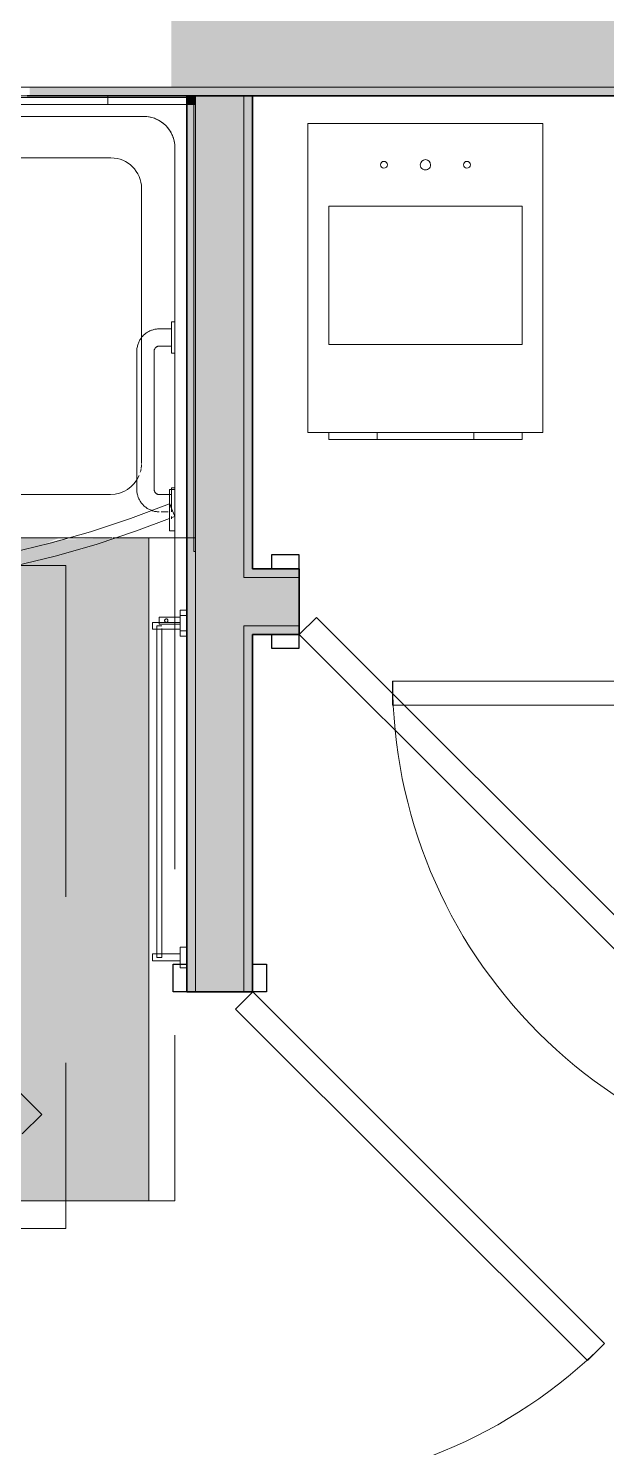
# Model space of a CAD drawing. Header units: inches. Extents: x 6 to 8416, y -388 to 6104.
# Drawn here: x 4127.4 to 4169.3, y 163.6 to 266.3 of the extents above; entities that cross this region are included whole.
import ezdxf

# ---------------------------------------------------------------- set-up
doc = ezdxf.new("R2010")
doc.units = ezdxf.units.IN
doc.header["$MEASUREMENT"] = 0
doc.linetypes.add('Dash 1_16_', pattern=[48, 24, -24])
doc.linetypes.add('Hidden 1_16_', pattern=[36, 24, -12])
for name, color, linetype, lineweight in [('A-DOOR', 31, 'Continuous', 18), ('A-DOOR-FRAM', 31, 'Continuous', 25), ('A-GENM', 13, 'Continuous', 18), ('A-ROOM', 32, 'Continuous', 13), ('A-WALL', 113, 'Continuous', 25), ('A-WALL-PATT', 111, 'Continuous', 35), ('I-WALL', 2, 'Continuous', 25), ('M-EQPM', 50, 'Continuous', 18), ('P-SANR-FIXT', 6, 'Continuous', 18), ('Q-SPCQ', 91, 'Continuous', 18)]:
    doc.layers.add(name, color=color, linetype=linetype, lineweight=lineweight)

# ---------------------------------------------------------------- blocks, each defined once
blk = doc.blocks.new('Unit-Single-Flush-ICC ADA-AM - 36_ x 84_-NR _U-BA _ BATH_-V125-LEVEL 3 - PLAN Copy 1 Copy 1')
at = {"layer": 'A-DOOR'}
for p, q in [((16.76, -1.14), (-8.69, -26.59)), ((16.76, -1.14), (18, -2.38)), ((18, -2.38), (-7.46, -27.83)), ((-8.69, -26.59), (-7.46, -27.83))]:
    blk.add_line(p, q, dxfattribs=at)
at = {"layer": 'A-DOOR', "lineweight": 9}
blk.add_arc((18, -2.38), 36, 180, 225, dxfattribs=at)
at = {"layer": 'A-DOOR-FRAM'}
for p, q in [((-20, 2.38), (-20, 3.38)), ((-20, 3.38), (-18, 3.38)), ((-18, 3.38), (-18, 2.38)), ((18, 2.38), (18, 3.38)), ((18, 3.38), (20, 3.38)), ((20, 3.38), (20, 2.38)), ((-18, 2.38), (-20, 2.38)), ((20, 2.38), (18, 2.38)), ((-20, -2.38), (-18, -2.38)), ((-20, -3.37), (-20, -2.38)), ((-18, -2.38), (-18, -3.37)), ((18, -2.38), (20, -2.38)), ((18, -3.37), (18, -2.38)), ((20, -2.38), (20, -3.37)), ((-18, -3.37), (-20, -3.37)), ((20, -3.37), (18, -3.37))]:
    blk.add_line(p, q, dxfattribs=at)
at = {"layer": 'A-DOOR-FRAM', "lineweight": 18}
for p, q in [((-20, 3.38), (-18, 3.38)), ((-20, 3.38), (-20, 2.38)), ((-18, 3.38), (-18, 2.38)), ((18, 3.38), (20, 3.38)), ((18, 3.38), (18, 2.38)), ((20, 3.38), (20, 2.38)), ((-18, 2.38), (-20, 2.38)), ((20, 2.38), (18, 2.38)), ((-20, -3.37), (-20, -2.38)), ((-20, -2.38), (-18, -2.38)), ((-18, -3.37), (-18, -2.38)), ((18, -3.37), (18, -2.38)), ((18, -2.38), (20, -2.38)), ((20, -3.37), (20, -2.38)), ((-18, -3.37), (-20, -3.37)), ((20, -3.37), (18, -3.37))]:
    blk.add_line(p, q, dxfattribs=at)
blk = doc.blocks.new('GM BA Shower-Unit-Tub-Prefab-ICC ADA-AM - ICC Type B_ Option A Forward_ 60_W x 32_D-2223642-LEVEL 3 - PLAN Copy 1 Copy 1')
at = {"layer": 'A-GENM'}
blk.add_line((59.375, -32), (60, -32), dxfattribs=at)
blk = doc.blocks.new('PL BA Toilet-Unit-Two Piece-ICC ADA-AM - ICC Type B_ Side Approach_ Swing Up Bar-V1067-LEVEL 3 - PLAN Copy 1 Copy 1')
at = {"layer": 'A-GENM', "linetype": 'Hidden 1_16_', "lineweight": 9}
for p, q in [((0, 56), (48, 56)), ((0, 56), (0, 52.47)), ((48, 56), (48, 24)), ((39.75, 54.25), (36, 50.5)), ((36, 50.5), (39.75, 54.25)), ((41.16, 52.84), (39.75, 54.25)), ((39.75, 54.25), (41.16, 52.84))]:
    blk.add_line(p, q, dxfattribs=at)
blk = doc.blocks.new('GM Clearance-Rect-AM - 30_ x 48_  - A117 2017 Existing _ Type B _ A117 2009 _ CBC-V1059-LEVEL 3 - PLAN Copy 1 Copy 1')
at = {"layer": 'A-GENM', "linetype": 'Hidden 1_16_', "lineweight": 9, "transparency": 33554560}
h = blk.add_hatch(color=256, dxfattribs=at)
h.paths.add_polyline_path([(-5.71, -48), (15, -48), (15, 0), (12.28, -0.05), (10.17, -0.74), (3.97, -2.29), (-1.67, -3.24), (-7.24, -3.77), (-13.13, -3.88), (-15, -3.82), (-15, -48)])
h.paths.add_polyline_path([(-11.62, -2.93), (-4.13, -2.52), (2.09, -1.63), (7.28, -0.5), (8.56, 0), (-15, 0), (-15, -2.8), (-12.49, -2.9)])
blk.add_hatch(color=256, dxfattribs=at).paths.add_polyline_path([(-11.62, -3.93), (-3.81, -3.49), (2.11, -2.65), (7.28, -1.49), (11.37, -0.42), (12.28, 0), (8.56, -0.15), (3.97, -1.27), (-1.67, -2.24), (-7.31, -2.77), (-12.49, -2.9), (-15, -2.96), (-15, -3.8), (-12.49, -3.9)])
at = {"layer": 'A-GENM', "linetype": 'Hidden 1_16_', "lineweight": 9}
for p, q in [((-15, -2.8), (-15, 0)), ((-15, 0), (9.1, 0)), ((9.1, 0), (-15, 0)), ((-15, 0), (-15, -2.8)), ((-15, -2.8), (-15, 0)), ((-15, 0), (9.1, 0)), ((9.1, 0), (9.52, 0)), ((9.52, 0), (9.1, 0)), ((9.1, 0), (9.52, 0)), ((9.57, 0), (12.34, 0)), ((12.34, 0), (9.57, 0)), ((9.57, 0), (12.34, 0)), ((12.42, 0), (15, 0)), ((15, 0), (12.42, 0)), ((12.42, 0), (15, 0)), ((15, 0), (15, -48)), ((15, -48), (15, 0)), ((15, 0), (15, -48)), ((-15, -3.2), (-15, -2.99)), ((-15, -2.99), (-15, -3.2)), ((-15, -3.2), (-15, -2.99)), ((-15, -3.7), (-15, -3.5)), ((-15, -3.5), (-15, -3.7)), ((-15, -3.7), (-15, -3.5)), ((-15, -48), (-15, -3.77)), ((-15, -3.77), (-15, -48)), ((-15, -48), (-15, -3.77)), ((15, -48), (-15, -48)), ((-15, -48), (15, -48)), ((15, -48), (-15, -48))]:
    blk.add_line(p, q, dxfattribs=at)
blk = doc.blocks.new('SE BA Towel Bar-AM - 2_-0_ W x 2 1_2_ D_ 48_ AFF-V1069-LEVEL 3 - PLAN Copy 1 Copy 1')
at = {"layer": 'Q-SPCQ'}
for p, q in [((-12.75, 0), (-12, 0)), ((-12.75, 0), (-12, 0)), ((-12, 0), (-11.25, 0)), ((-12, 0), (-11.25, 0)), ((11.25, 0), (11.25, -0.5)), ((11.25, 0), (12, 0)), ((11.25, 0), (12, 0)), ((12, 0), (12.5, 0)), ((12, 0), (12.75, 0)), ((12.53, 0), (12.75, 0)), ((12.75, -0.5), (12.75, 0)), ((-12.75, 0), (-12.75, -0.5)), ((-12.4, -0.5), (-12.18, -0.5)), ((-12.25, -0.5), (-12.25, -2)), ((-12.25, -0.5), (-12.22, -0.5)), ((-12, -0.5), (-11.78, -0.5)), ((-12, -0.5), (-11.75, -0.5)), ((-12, -0.5), (-11.79, -0.5)), ((-12, -0.5), (-11.25, -0.5)), ((-11.75, -2.5), (-11.75, -0.5)), ((-11.25, -0.5), (-11.25, 0)), ((11.25, -0.5), (12, -0.5)), ((11.75, -0.5), (11.75, -2.5)), ((11.75, -0.5), (12, -0.5)), ((11.76, -0.5), (12, -0.5)), ((11.78, -0.5), (12, -0.5)), ((12, -0.5), (12.22, -0.5)), ((12, -0.5), (12.25, -0.5)), ((12, -0.5), (12.24, -0.5)), ((12, -0.5), (12.75, -0.5)), ((12.24, -0.5), (12.5, -0.5)), ((12.25, -2.5), (12.25, -0.5)), ((12.53, -0.5), (12.75, -0.5)), ((-12.25, -2), (-12.25, -2.5)), ((-12, -1.81), (-12, -1.82)), ((-12, -1.81), (-12, -1.82)), ((-12, -1.82), (-12, -1.84)), ((-12, -1.82), (-12, -1.87)), ((-12, -1.84), (-12, -1.87)), ((-12, -1.87), (-12, -1.91)), ((-12, -1.87), (-12, -1.91)), ((-12, -1.91), (-12, -1.95)), ((-12, -1.91), (-12, -2)), ((-12, -1.95), (-12, -2)), ((-12, -2), (-12, -2.05)), ((-12, -2), (-12, -2.16)), ((-12, -2.05), (-12, -2.09)), ((12, -1.81), (-11.8, -1.81)), ((12, -1.84), (12, -1.81)), ((12, -1.82), (12, -1.81)), ((12, -1.84), (12, -1.82)), ((12, -1.91), (12, -1.84)), ((12, -1.87), (12, -1.84)), ((12, -1.91), (12, -1.87)), ((12, -1.95), (12, -1.91)), ((12, -1.95), (12, -1.91)), ((12, -2.05), (12, -1.95)), ((12, -2), (12, -1.95)), ((12, -2.05), (12, -2)), ((12, -2.13), (12, -2.05)), ((12, -2.09), (12, -2.05)), ((-12, -2.5), (-12.25, -2.5)), ((-12, -2.5), (-12.22, -2.5)), ((-12, -2.09), (-12, -2.13)), ((-12, -2.13), (-12, -2.16)), ((-12, -2.16), (-12, -2.18)), ((-12, -2.16), (-12, -2.19)), ((-12, -2.18), (-12, -2.19)), ((-12, -2.19), (-11.82, -2.19)), ((-11.8, -2.5), (-12, -2.5)), ((-11.75, -2.5), (-12, -2.5)), ((-11.8, -2.19), (12, -2.19)), ((-11.78, -2.5), (-11.8, -2.5)), ((12, -2.5), (11.75, -2.5)), ((12, -2.5), (11.78, -2.5)), ((12, -2.13), (12, -2.09)), ((12, -2.16), (12, -2.13)), ((12, -2.16), (12, -2.13)), ((12, -2.18), (12, -2.16)), ((12, -2.18), (12, -2.16)), ((12, -2.19), (12, -2.18)), ((12, -2.19), (12, -2.18)), ((12.22, -2.5), (12, -2.5)), ((12.25, -2.5), (12, -2.5))]:
    blk.add_line(p, q, dxfattribs=at)
blk = doc.blocks.new('z Nested-Shower Surround-Tub-Prefab - Variable-V1071-LEVEL 3 - PLAN Copy 1 Copy 1')
at = {"layer": 'A-GENM'}
for p, q in [((60, 0), (0, 0)), ((47.81, 0), (48, 0)), ((48, 0), (59.38, 0)), ((59.5, 0), (60, 0)), ((60, -0.63), (60, 0)), ((60, 0), (60, -0.63)), ((60, -32), (60, -0.63)), ((60, -0.63), (60, -32)), ((56.25, -1.5), (3.75, -1.5)), ((3.75, -1.5), (56.25, -1.5)), ((56.25, -1.5), (3.75, -1.5)), ((58.5, -29.25), (58.5, -3.75)), ((58.5, -3.75), (58.5, -29.25)), ((58.5, -29.25), (58.5, -3.75)), ((53.88, -4.5), (6.37, -4.5)), ((56.09, -6.71), (56.09, -18.5)), ((56.09, -18.5), (56.09, -26.62)), ((53.84, -28.87), (6.41, -28.87)), ((58.5, -30.75), (58.5, -29.25)), ((58.5, -29.25), (58.5, -30.75)), ((58.5, -30.75), (58.5, -29.25)), ((58.5, -32), (58.5, -30.75)), ((58.5, -30.75), (58.5, -32)), ((58.5, -32), (58.5, -30.75)), ((26.63, -32), (50.73, -32)), ((50.73, -32), (51.15, -32)), ((51.2, -32), (53.97, -32)), ((54.05, -32), (56.63, -32)), ((56.63, -32), (58.5, -32)), ((58.5, -32), (60, -32)), ((59.38, -32), (58.5, -32)), ((59.88, -32), (59.38, -32))]:
    blk.add_line(p, q, dxfattribs=at)
at = {"layer": 'A-GENM', "lineweight": 9}
for p, q in [((60, 0), (0, 0)), ((0.13, -0.13), (59.88, -0.13)), ((47.81, 0), (48, 0)), ((59.38, -0.13), (47.81, -0.13)), ((48, 0), (59.38, 0)), ((59.69, -0.13), (59.38, -0.13)), ((59.5, 0), (60, 0)), ((59.88, -0.13), (59.88, -0.63)), ((59.88, -0.63), (59.88, -0.31)), ((59.88, -0.63), (59.88, -33)), ((59.88, -32), (59.88, -0.63)), ((60, -0.63), (60, 0)), ((60, 0), (60, -0.63)), ((60, -33), (60, -0.63)), ((60, -0.63), (60, -32)), ((59.88, -33), (59.88, -32)), ((60, -32), (60, -33)), ((59.88, -33), (60, -33)), ((60, -33), (59.88, -33))]:
    blk.add_line(p, q, dxfattribs=at)
at = {"layer": 'A-GENM'}
for centre, radius, start, end in [((56.25, -3.75), 2.25, 69.9713, 90), ((56.25, -3.75), 2.25, 0, 90), ((56.25, -3.75), 2.25, 69.9713, 90), ((56.25, -3.75), 2.25, 65.0287, 69.9713), ((56.25, -3.75), 2.25, 65.0287, 69.9713), ((56.25, -3.75), 2.25, 24.9713, 65.0287), ((56.25, -3.75), 2.25, 24.9713, 65.0287), ((56.25, -3.75), 2.25, 20.0287, 24.9713), ((56.25, -3.75), 2.25, 20.0287, 24.9713), ((56.25, -3.75), 2.25, 0, 20.0287), ((56.25, -3.75), 2.25, 0, 20.0287), ((53.88, -6.71), 2.21, 0, 90), ((53.84, -26.62), 2.25, 350.7008, 358.1713), ((53.84, -26.62), 2.25, 270, 336.9871), ((53.84, -26.62), 2.25, 343.4257, 349.3325)]:
    blk.add_arc(centre, radius, start, end, dxfattribs=at)
blk = doc.blocks.new('z Nested-Shower Grab Bars - Variable-V1072-LEVEL 3 - PLAN Copy 1 Copy 1')
at = {"layer": 'A-GENM', "linetype": 'Dash 1_16_', "lineweight": 9}
for p, q in [((56.75, -15.38), (55.87, -15.38)), ((57, -14.88), (56.75, -14.88)), ((56.75, -14.88), (56.75, -17.13)), ((56.75, -14.88), (56.75, -15.69)), ((56.75, -16.63), (56.75, -15.38)), ((56.75, -15.69), (56.75, -15.38)), ((57, -17.13), (57, -14.88)), ((57, -17.13), (57, -14.88)), ((56.75, -16.31), (56.75, -15.69)), ((56.75, -16.31), (56.75, -17.13)), ((56.75, -16.63), (56.75, -16.31)), ((54.25, -17), (54.25, -27)), ((55.5, -27), (55.5, -17)), ((55.87, -16.63), (56.75, -16.63)), ((56.75, -17.13), (57, -17.13)), ((56.75, -27.38), (55.87, -27.38)), ((57, -26.88), (56.75, -26.88)), ((56.75, -26.88), (56.75, -27.71)), ((56.75, -26.88), (56.75, -27.69)), ((56.75, -27.69), (56.75, -27.38)), ((56.75, -27.69), (56.75, -27.38)), ((56.75, -27.84), (56.75, -27.69)), ((56.75, -27.84), (56.75, -27.69)), ((57, -27.71), (57, -26.88)), ((57, -27.71), (57, -26.88)), ((55.47, -28.57), (55.53, -28.59)), ((55.73, -28.62), (55.79, -28.62)), ((56, -28.63), (56.52, -28.63)), ((56.75, -28), (56.75, -27.84)), ((56.75, -28), (56.75, -27.84)), ((56.75, -28.16), (56.75, -28)), ((56.75, -28.16), (56.75, -28)), ((56.75, -28.31), (56.75, -28.16)), ((56.75, -28.31), (56.75, -28.16)), ((56.75, -28.44), (56.75, -28.31)), ((56.75, -28.44), (56.75, -28.31)), ((56.75, -28.54), (56.75, -28.44)), ((56.75, -28.54), (56.75, -28.44)), ((56.75, -28.6), (56.75, -28.54)), ((56.75, -28.63), (56.75, -28.54)), ((56.75, -28.63), (56.75, -28.6)), ((57, -28), (57, -27.75)), ((57, -28), (57, -27.75)), ((57, -28.29), (57, -28.11)), ((57, -28.29), (57, -28.11)), ((57, -28.5), (57, -28.29)), ((57, -28.5), (57, -28.29)), ((57, -28.8), (57, -28.56)), ((57, -28.8), (57, -28.56)), ((56.75, -28.97), (56.75, -29.09)), ((56.75, -28.97), (56.75, -29.09)), ((56.75, -29.09), (56.75, -29.13)), ((56.75, -29.09), (56.75, -29.13)), ((57, -29.09), (57, -28.97)), ((57, -29.09), (57, -28.97)), ((57, -29.13), (57, -29.09)), ((57, -29.13), (57, -29.09))]:
    blk.add_line(p, q, dxfattribs=at)
at = {"layer": 'A-GENM', "linetype": 'Dash 1_16_', "lineweight": 9, "flags": 128}
for points in [[(55.87, -15.38), (55.81, -15.38), (55.75, -15.38), (55.68, -15.39), (55.62, -15.4), (55.55, -15.41), (55.49, -15.42), (55.43, -15.44), (55.36, -15.46), (55.3, -15.48), (55.24, -15.5), (55.18, -15.53), (55.12, -15.56), (55.07, -15.59), (55.01, -15.62), (54.96, -15.66), (54.9, -15.7), (54.85, -15.74), (54.8, -15.78), (54.76, -15.82), (54.71, -15.87), (54.66, -15.92), (54.62, -15.96), (54.58, -16.02), (54.54, -16.07), (54.51, -16.12), (54.47, -16.18), (54.44, -16.23), (54.41, -16.29), (54.39, -16.35), (54.36, -16.41), (54.34, -16.47), (54.32, -16.53), (54.3, -16.6), (54.29, -16.66), (54.27, -16.72), (54.26, -16.79), (54.26, -16.85), (54.25, -16.92), (54.25, -16.98), (54.25, -17)], [(55.5, -17), (55.5, -16.99), (55.5, -16.97), (55.5, -16.96), (55.5, -16.94), (55.51, -16.93), (55.51, -16.91), (55.51, -16.9), (55.52, -16.88), (55.52, -16.87), (55.53, -16.85), (55.54, -16.84), (55.54, -16.83), (55.55, -16.81), (55.56, -16.8), (55.57, -16.79), (55.57, -16.78), (55.58, -16.76), (55.59, -16.75), (55.6, -16.74), (55.61, -16.73), (55.62, -16.72), (55.64, -16.71), (55.65, -16.7), (55.66, -16.69), (55.67, -16.68), (55.69, -16.68), (55.7, -16.67), (55.71, -16.66), (55.73, -16.66), (55.74, -16.65), (55.75, -16.65), (55.77, -16.64), (55.78, -16.64), (55.8, -16.63), (55.81, -16.63), (55.83, -16.63), (55.84, -16.63), (55.86, -16.63), (55.87, -16.63), (55.87, -16.63)], [(54.25, -27), (54.25, -27.06), (54.26, -27.13), (54.26, -27.19), (54.27, -27.26), (54.28, -27.32), (54.3, -27.39), (54.31, -27.45), (54.33, -27.51), (54.35, -27.57), (54.38, -27.63), (54.4, -27.69), (54.43, -27.75), (54.46, -27.81), (54.5, -27.86), (54.53, -27.92), (54.57, -27.97), (54.61, -28.02), (54.65, -28.07), (54.7, -28.12), (54.74, -28.17), (54.79, -28.21), (54.84, -28.25), (54.89, -28.29), (54.94, -28.33), (55, -28.37), (55.05, -28.4), (55.11, -28.43), (55.17, -28.46), (55.23, -28.49), (55.29, -28.51)], [(55.87, -27.38), (55.86, -27.37), (55.85, -27.37), (55.83, -27.37), (55.82, -27.37), (55.8, -27.37), (55.79, -27.36), (55.77, -27.36), (55.76, -27.36), (55.74, -27.35), (55.73, -27.35), (55.72, -27.34), (55.7, -27.33), (55.69, -27.33), (55.68, -27.32), (55.66, -27.31), (55.65, -27.3), (55.64, -27.29), (55.63, -27.28), (55.62, -27.27), (55.61, -27.26), (55.6, -27.25), (55.59, -27.24), (55.58, -27.23), (55.57, -27.22), (55.56, -27.2), (55.55, -27.19), (55.54, -27.18), (55.54, -27.16), (55.53, -27.15), (55.53, -27.14), (55.52, -27.12), (55.52, -27.11), (55.51, -27.09), (55.51, -27.08), (55.51, -27.06), (55.5, -27.05), (55.5, -27.03), (55.5, -27.02), (55.5, -27), (55.5, -27)], [(55.29, -28.51), (55.35, -28.54), (55.41, -28.56), (55.47, -28.57)], [(55.53, -28.59), (55.6, -28.6), (55.66, -28.61), (55.73, -28.62)], [(55.79, -28.62), (55.86, -28.63), (55.87, -28.63)]]:
    blk.add_lwpolyline(points, dxfattribs=at)
blk = doc.blocks.new('z Nested-Clearance-Shower-AM - Tub_Shower - ICC Type B - Option A_ Forward-V350-LEVEL 3 - PLAN Copy 1 Copy 1')
at = {"layer": 'A-GENM', "linetype": 'Hidden 1_16_', "lineweight": 9}
for p, q in [((0, -48), (0, 0)), ((0, 0), (30, 0)), ((30, 0), (30, -48)), ((15, -37.75), (11.25, -41.5)), ((11.25, -41.5), (15, -37.75)), ((18.75, -41.5), (15, -37.75)), ((15, -37.75), (15.94, -38.69)), ((15.94, -38.69), (18.75, -41.5)), ((11.25, -41.5), (12.66, -42.91)), ((12.66, -42.91), (11.25, -41.5)), ((12.66, -42.91), (14, -41.58)), ((14, -41.58), (13.35, -42.23)), ((14, -41.58), (14, -47)), ((14, -42.87), (14, -41.58)), ((16, -47), (16, -41.58)), ((16, -41.58), (17.34, -42.91)), ((17.34, -42.91), (16, -41.58)), ((16, -41.58), (16, -47)), ((17.34, -42.91), (18.75, -41.5)), ((18.75, -41.5), (18.02, -42.23)), ((13.35, -42.23), (12.66, -42.91)), ((14, -47), (14, -42.87)), ((17.62, -42.62), (17.34, -42.91)), ((18.02, -42.23), (17.62, -42.62)), ((14, -47), (16, -47)), ((15.62, -47), (14, -47)), ((16, -47), (15.62, -47)), ((30, -48), (0, -48))]:
    blk.add_line(p, q, dxfattribs=at)
blk = doc.blocks.new('SE BA Shower Curtain Rod-AM - 1_ Dia__ 76_ AFF-V1073-LEVEL 3 - PLAN Copy 1 Copy 1')
at = {"layer": 'Q-SPCQ'}
for p, q in [((57, 1.5), (56.62, 1.5)), ((56.62, 1.5), (56.62, -1.5)), ((56.62, 1.5), (56.62, 0.75)), ((57, 0.75), (57, 1.5)), ((57, -1.5), (57, 1.5)), ((56.62, 0.75), (56.62, 0.39)), ((56.65, 0.4), (56.63, 0.46)), ((56.65, 0.4), (56.63, 0.46)), ((56.72, 0.23), (56.65, 0.4)), ((56.68, 0.33), (56.65, 0.4)), ((56.72, 0.23), (56.68, 0.33)), ((56.76, 0.12), (56.72, 0.23)), ((56.91, -0.23), (56.72, 0.23)), ((56.81, 0), (56.76, 0.12)), ((57, -0.75), (57, 0.75)), ((56.62, -0.75), (56.62, -1.5)), ((56.79, -0.54), (57, -0.46)), ((56.86, -0.12), (56.81, 0)), ((56.91, -0.23), (56.86, -0.12)), ((56.97, -0.4), (56.91, -0.23)), ((56.94, -0.33), (56.91, -0.23)), ((56.97, -0.4), (56.94, -0.33)), ((56.99, -0.45), (56.97, -0.4)), ((57, -0.46), (56.97, -0.4)), ((57, -0.46), (56.99, -0.45)), ((57, -1.5), (57, -0.75)), ((56.62, -1.5), (57, -1.5))]:
    blk.add_line(p, q, dxfattribs=at)
at = {"layer": 'Q-SPCQ', "flags": 128}
for points in [[(56.62, 0.46), (53.78, -0.6), (50.9, -1.56), (47.97, -2.4), (45.02, -3.12), (42.04, -3.72), (39.04, -4.2), (36.02, -4.56), (32.99, -4.8), (29.96, -4.92), (26.92, -4.92), (23.88, -4.79), (20.85, -4.55), (17.83, -4.18), (14.83, -3.69), (11.86, -3.09), (8.9, -2.36), (5.98, -1.52), (3.1, -0.56), (0.37, 0.46)], [(0.37, -0.6), (2.89, -1.55), (5.81, -2.51), (8.77, -3.36), (11.76, -4.09), (14.78, -4.7), (17.82, -5.19), (20.88, -5.55), (23.95, -5.8), (27.02, -5.92), (30.1, -5.92), (33.18, -5.79), (36.25, -5.54), (39.31, -5.17), (42.35, -4.68), (45.36, -4.06), (48.35, -3.33), (51.31, -2.48), (54.23, -1.5), (56.62, -0.6)]]:
    blk.add_lwpolyline(points, dxfattribs=at)
blk = doc.blocks.new('z Nested-Shower Extra Gyp Layer - Variable-2223652-LEVEL 3 - PLAN Copy 1 Copy 1')
at = {"layer": 'A-GENM', "lineweight": 9}
for p, q in [((60, 0), (0, 0)), ((0, 0), (60, 0)), ((60, -0.625), (0, -0.625)), ((0, -0.625), (60, -0.625)), ((60, -0.625), (60, 0)), ((60, 0), (60, -0.625))]:
    blk.add_line(p, q, dxfattribs=at)
blk = doc.blocks.new('SE BA Robe Hook-AM - Robe Hook-V697-LEVEL 3 - PLAN Copy 1 Copy 1')
at = {"layer": 'Q-SPCQ'}
for p, q in [((-0.75, 0), (0, 0)), ((0, 0), (0.75, 0)), ((-0.75, 0), (-0.75, -0.5)), ((-0.75, -0.5), (0, -0.5)), ((-0.25, -0.5), (-0.25, -2)), ((-0.25, -0.5), (0, -0.5)), ((-0.24, -0.5), (0, -0.5)), ((-0.22, -0.5), (0, -0.5)), ((0, -0.5), (0.22, -0.5)), ((0, -0.5), (0.25, -0.5)), ((0, -0.5), (0.24, -0.5)), ((0, -0.5), (0.75, -0.5)), ((0.25, -2), (0.25, -0.5)), ((0.75, -0.5), (0.75, 0)), ((0, -2), (-0.25, -2)), ((0, -2), (-0.22, -2)), ((0.22, -2), (0, -2)), ((0.25, -2), (0, -2))]:
    blk.add_line(p, q, dxfattribs=at)
for start, end in [(360, 180), (150, 180), (180, 360), (180, 225), (135, 150), (120, 135), (225, 240), (15, 120), (240, 255), (255, 0), (0, 15)]:
    blk.add_arc((0, -1.5), 0.125, start, end, dxfattribs=at)
blk = doc.blocks.new('Unit-Single-Flush-ICC ADA-AM - 36_ x 84_-NR _U-BE _ BED_-6493364-LEVEL 3 - PLAN Copy 1 Copy 1')
at = {"layer": 'A-DOOR'}
for p, q in [((16.25, 38.38), (18, 38.38)), ((16.25, 2.37), (16.25, 38.38)), ((18, 2.37), (18, 38.38)), ((16.25, 2.37), (18, 2.37))]:
    blk.add_line(p, q, dxfattribs=at)
at = {"layer": 'A-DOOR', "lineweight": 9}
blk.add_arc((18, 2.37), 36, 90, 180, dxfattribs=at)
at = {"layer": 'A-DOOR-FRAM'}
for p, q in [((-18, 3.37), (-20, 3.37)), ((-20, 3.37), (-20, 2.37)), ((-18, 2.37), (-18, 3.37)), ((20, 3.37), (18, 3.37)), ((18, 3.37), (18, 2.37)), ((20, 2.37), (20, 3.37)), ((-20, 2.37), (-18, 2.37)), ((18, 2.37), (20, 2.37)), ((-18, -2.38), (-20, -2.38)), ((-20, -2.38), (-20, -3.38)), ((-18, -3.38), (-18, -2.38)), ((20, -2.38), (18, -2.38)), ((18, -2.38), (18, -3.38)), ((20, -3.38), (20, -2.38)), ((-20, -3.38), (-18, -3.38)), ((18, -3.38), (20, -3.38))]:
    blk.add_line(p, q, dxfattribs=at)
at = {"layer": 'A-DOOR-FRAM', "lineweight": 18}
for p, q in [((-18, 3.37), (-20, 3.37)), ((-20, 3.37), (-20, 2.37)), ((-18, 3.37), (-18, 2.37)), ((20, 3.37), (18, 3.37)), ((18, 3.37), (18, 2.37)), ((20, 3.37), (20, 2.37)), ((-20, 2.37), (-18, 2.37)), ((18, 2.37), (20, 2.37)), ((-20, -3.38), (-20, -2.38)), ((-18, -2.38), (-20, -2.38)), ((-18, -3.38), (-18, -2.38)), ((18, -3.38), (18, -2.38)), ((20, -2.38), (18, -2.38)), ((20, -3.38), (20, -2.38)), ((-20, -3.38), (-18, -3.38)), ((18, -3.38), (20, -3.38))]:
    blk.add_line(p, q, dxfattribs=at)
blk = doc.blocks.new('Unit-Single-Flush-ICC ADA-AM - 36_ x 84_-NR _U-M _ Maintenance_Utility Only_-6560986-LEVEL 3 - PLAN Copy 1 Copy 1')
at = {"layer": 'A-DOOR'}
for p, q in [((-8.69, 26.59), (-7.46, 27.83)), ((18, 2.37), (-7.46, 27.83)), ((16.76, 1.14), (-8.69, 26.59)), ((16.76, 1.14), (18, 2.37))]:
    blk.add_line(p, q, dxfattribs=at)
at = {"layer": 'A-DOOR', "lineweight": 9}
blk.add_arc((18, 2.37), 36, 135, 180, dxfattribs=at)
at = {"layer": 'A-DOOR-FRAM'}
for p, q in [((-18, 3.37), (-20, 3.37)), ((-20, 3.37), (-20, 2.37)), ((-18, 2.37), (-18, 3.37)), ((20, 3.37), (18, 3.37)), ((18, 3.37), (18, 2.37)), ((20, 2.37), (20, 3.37)), ((-20, 2.37), (-18, 2.37)), ((18, 2.37), (20, 2.37)), ((-18, -2.38), (-20, -2.38)), ((-20, -2.38), (-20, -3.38)), ((-18, -3.38), (-18, -2.38)), ((20, -2.38), (18, -2.38)), ((18, -2.38), (18, -3.38)), ((20, -3.38), (20, -2.38)), ((-20, -3.38), (-18, -3.38)), ((18, -3.38), (20, -3.38))]:
    blk.add_line(p, q, dxfattribs=at)
at = {"layer": 'A-DOOR-FRAM', "lineweight": 18}
for p, q in [((-18, 3.37), (-20, 3.37)), ((-20, 3.37), (-20, 2.37)), ((-18, 3.37), (-18, 2.37)), ((20, 3.37), (18, 3.37)), ((18, 3.37), (18, 2.37)), ((20, 3.37), (20, 2.37)), ((-20, 2.37), (-18, 2.37)), ((18, 2.37), (20, 2.37)), ((-20, -3.38), (-20, -2.38)), ((-18, -2.38), (-20, -2.38)), ((-18, -3.38), (-18, -2.38)), ((18, -3.38), (18, -2.38)), ((20, -2.38), (18, -2.38)), ((20, -3.38), (20, -2.38)), ((-20, -3.38), (-18, -3.38)), ((18, -3.38), (20, -3.38))]:
    blk.add_line(p, q, dxfattribs=at)
blk = doc.blocks.new('ME Fan Coil Unit - Vertical - Stack-IL - 300 CFM-V1096-LEVEL 3 - PLAN Copy 1 Copy 1')
at = {"layer": 'A-GENM'}
for p, q in [((1.5, -0.5), (5, -0.5)), ((1.5, -0.5), (5, -0.5)), ((1.5, -0.5), (5, -0.5)), ((1.5, -0.5), (5, -0.5)), ((1.5, -0.5), (5, -0.5)), ((1.5, -0.5), (5, -0.5)), ((1.5, -0.5), (5, -0.5)), ((1.5, -0.5), (5, -0.5)), ((1.5, -0.5), (5, -0.5)), ((1.5, -0.5), (5, -0.5)), ((1.5, -0.5), (5, -0.5)), ((1.5, -0.5), (5, -0.5)), ((1.5, -0.5), (5, -0.5)), ((1.5, -0.5), (5, -0.5)), ((1.5, -0.5), (5, -0.5)), ((1.5, -0.5), (5, -0.5)), ((1.5, -0.5), (5, -0.5)), ((1.5, -0.5), (5, -0.5)), ((1.5, -0.5), (5, -0.5)), ((1.5, -0.5), (5, -0.5)), ((1.5, -0.5), (5, -0.5)), ((1.5, -0.5), (5, -0.5)), ((1.5, -0.5), (5, -0.5)), ((5, -0.5), (12, -0.5)), ((5, -0.5), (12, -0.5)), ((5, -0.5), (12, -0.5)), ((5, -0.5), (12, -0.5)), ((5, -0.5), (12, -0.5)), ((5, -0.5), (12, -0.5)), ((5, -0.5), (12, -0.5)), ((5, -0.5), (12, -0.5)), ((5, -0.5), (12, -0.5)), ((5, -0.5), (12, -0.5)), ((5, -0.5), (12, -0.5)), ((5, -0.5), (12, -0.5)), ((5, -0.5), (12, -0.5)), ((5, -0.5), (12, -0.5)), ((5, -0.5), (12, -0.5)), ((5, -0.5), (12, -0.5)), ((5, -0.5), (12, -0.5)), ((5, -0.5), (12, -0.5)), ((5, -0.5), (12, -0.5)), ((5, -0.5), (12, -0.5)), ((5, -0.5), (12, -0.5)), ((5, -0.5), (12, -0.5)), ((5, -0.5), (12, -0.5)), ((12, -0.5), (15.5, -0.5)), ((12, -0.5), (15.5, -0.5)), ((12, -0.5), (15.5, -0.5)), ((12, -0.5), (15.5, -0.5)), ((12, -0.5), (15.5, -0.5)), ((12, -0.5), (15.5, -0.5)), ((12, -0.5), (15.5, -0.5)), ((12, -0.5), (15.5, -0.5)), ((12, -0.5), (15.5, -0.5)), ((12, -0.5), (15.5, -0.5)), ((12, -0.5), (15.5, -0.5)), ((12, -0.5), (15.5, -0.5)), ((12, -0.5), (15.5, -0.5)), ((12, -0.5), (15.5, -0.5)), ((12, -0.5), (15.5, -0.5)), ((12, -0.5), (15.5, -0.5)), ((12, -0.5), (15.5, -0.5)), ((12, -0.5), (15.5, -0.5)), ((12, -0.5), (15.5, -0.5)), ((12, -0.5), (15.5, -0.5)), ((12, -0.5), (15.5, -0.5)), ((12, -0.5), (15.5, -0.5)), ((12, -0.5), (15.5, -0.5))]:
    blk.add_line(p, q, dxfattribs=at)
at = {"layer": 'M-EQPM'}
for p, q in [((17, 22.375), (0, 22.375)), ((0, 22.375), (0, 0)), ((0, 0), (0, 22.375)), ((0, 22.375), (17, 22.375)), ((17, 0), (17, 22.375)), ((17, 22.375), (17, 0)), ((1.5, 16.375), (15.5, 16.375)), ((1.5, 6.375), (1.5, 16.375)), ((15.5, 16.375), (1.5, 16.375)), ((1.5, 16.375), (1.5, 6.375)), ((15.5, 16.375), (15.5, 6.375)), ((15.5, 6.375), (15.5, 16.375)), ((15.5, 6.375), (1.5, 6.375)), ((1.5, 6.375), (15.5, 6.375)), ((0, 0), (17, 0)), ((1.5, 0), (0, 0)), ((5, 0), (1.5, 0)), ((1.5, 0), (15.5, 0)), ((15.5, 0), (1.5, 0)), ((5, 0), (1.5, 0)), ((1.5, 0), (5, 0)), ((1.5, 0), (1.5, -0.5)), ((1.5, 0), (1.5, -0.5)), ((1.5, 0), (1.5, -0.5)), ((1.5, 0), (1.5, -0.5)), ((15.5, -0.5), (1.5, -0.5)), ((1.5, -0.5), (15.5, -0.5)), ((5, -0.5), (1.5, -0.5)), ((1.5, -0.5), (5, -0.5)), ((12, 0), (5, 0)), ((5, 0), (12, 0)), ((12, 0), (5, 0)), ((12, 0), (5, 0)), ((5, 0), (12, 0)), ((5, 0), (5, -0.5)), ((5, 0), (5, -0.5)), ((12, -0.5), (5, -0.5)), ((5, -0.5), (12, -0.5)), ((12, -0.5), (5, -0.5)), ((5, -0.5), (12, -0.5)), ((15.5, 0), (12, 0)), ((15.5, 0), (12, 0)), ((12, 0), (15.5, 0)), ((12, -0.5), (12, 0)), ((12, 0), (12, -0.5)), ((15.5, -0.5), (12, -0.5)), ((12, -0.5), (15.5, -0.5)), ((17, 0), (15.5, 0)), ((15.5, -0.5), (15.5, 0)), ((15.5, 0), (15.5, -0.5)), ((15.5, -0.5), (15.5, 0)), ((15.5, 0), (15.5, -0.5))]:
    blk.add_line(p, q, dxfattribs=at)
for centre, radius, start, end in [((5.5, 19.375), 0.25, 0, 180), ((5.5, 19.375), 0.25, 0, 180), ((8.5, 19.375), 0.375, 0, 180), ((8.5, 19.375), 0.375, 0, 180), ((11.5, 19.375), 0.25, 0, 180), ((11.5, 19.375), 0.25, 0, 180), ((5.5, 19.375), 0.25, 180, 360), ((5.5, 19.375), 0.25, 180, 360), ((8.5, 19.375), 0.375, 180, 240), ((8.5, 19.375), 0.375, 180, 240), ((8.5, 19.375), 0.375, 240, 255), ((8.5, 19.375), 0.375, 240, 255), ((8.5, 19.375), 0.375, 255, 360), ((8.5, 19.375), 0.375, 255, 360), ((11.5, 19.375), 0.25, 180, 360), ((11.5, 19.375), 0.25, 180, 360)]:
    blk.add_arc(centre, radius, start, end, dxfattribs=at)

msp = doc.modelspace()

# ---------------------------------------------------------------- hatches: boundary and pattern name
at = {"layer": 'A-WALL-PATT', "lineweight": 25}
msp.add_hatch(color=10, dxfattribs=at).paths.add_polyline_path([(4245.54033733, 261.43577679), (4246.16533733, 261.43577679), (4246.16533733, 262.06077679), (4127.54033733, 262.06077679), (4127.54033733, 261.43577679), (4241.04803685, 261.43577679)])
at = {"layer": 'A-WALL-PATT', "lineweight": 25, "transparency": 33554560}
msp.add_hatch(color=10, dxfattribs=at).paths.add_polyline_path([(4139.54033733, 260.81077679), (4139.54033733, 261.43577679), (4138.91533733, 261.43577679), (4138.91533733, 260.81077679), (4139.53431614, 260.81077679)])
at = {"layer": 'A-WALL-PATT', "transparency": 33554560}
h = msp.add_hatch(color=10, dxfattribs=at)
h.paths.add_polyline_path([(4143.66533733, 124.31077679), (4143.66533733, 160.56077679), (4143.04033733, 160.56077679), (4143.04033733, 124.31077679)])
h.paths.add_polyline_path([(4143.66533733, 196.56077679), (4143.66533733, 223.06077679), (4143.04033733, 223.06077679), (4143.04033733, 196.56077679)])
h.paths.add_polyline_path([(4143.66533733, 226.56077679), (4143.66533733, 261.43577679), (4143.04033733, 261.43577679), (4143.04033733, 226.56077679)])
at = {"layer": 'A-WALL-PATT', "lineweight": 25, "transparency": 33554560}
h = msp.add_hatch(color=10, dxfattribs=at)
h.paths.add_polyline_path([(4139.54033733, 128.43577679), (4139.54033733, 153.06077679), (4138.91533733, 153.06077679), (4138.91533733, 128.43577679)])
h.paths.add_polyline_path([(4138.91533733, 156.56077679), (4139.54033733, 156.56077679), (4139.54033733, 160.56077679), (4138.91533733, 160.56077679), (4138.91533733, 157.18577679)])
h.paths.add_polyline_path([(4139.54033733, 196.56077679), (4139.53431614, 260.81077679), (4138.91533733, 260.81077679), (4138.91533733, 196.56077679)])
at = {"layer": 'A-WALL-PATT', "transparency": 33554560}
h = msp.add_hatch(color=10, dxfattribs=at)
h.paths.add_polyline_path([(4246.16533733, 226.56077679), (4246.16533733, 227.18577679), (4241.16533733, 227.18577679), (4241.16533733, 226.56077679), (4245.54033733, 226.56077679)])
h.paths.add_polyline_path([(4200.54033733, 226.56077679), (4205.16533733, 226.56077679), (4205.16533733, 227.18577679), (4200.54033733, 227.18577679)])
h.paths.add_polyline_path([(4195.04033733, 226.56077679), (4195.04033733, 227.18577679), (4183.04033733, 227.18577679), (4183.04033733, 226.56077679)])
h.paths.add_polyline_path([(4147.04033733, 226.56077679), (4147.04033733, 227.18577679), (4143.66533733, 227.18577679), (4143.66533733, 226.56077679)])
at = {"layer": 'A-WALL-PATT', "lineweight": 25, "transparency": 33554560}
h = msp.add_hatch(color=10, dxfattribs=at)
h.paths.add_polyline_path([(4241.16533733, 222.43577679), (4250.29033733, 222.43577679), (4250.29033733, 223.06077679), (4241.16533733, 223.06077679), (4241.16533733, 222.86193581)])
h.paths.add_polyline_path([(4189.79033733, 222.43577679), (4190.41533733, 222.43577679), (4190.41533733, 223.06077679), (4183.04033733, 223.06077679), (4183.04033733, 222.43577679)])
h.paths.add_polyline_path([(4194.54033733, 222.43577679), (4205.16533733, 222.43577679), (4205.16533733, 223.06077679), (4193.91533733, 223.06077679), (4193.91533733, 222.43577679)])
h.paths.add_polyline_path([(4143.66533733, 222.43577679), (4147.04033733, 222.43577679), (4147.04033733, 223.06077679), (4143.66533733, 223.06077679)])
at = {"layer": 'I-WALL'}
msp.add_hatch(color=10, dxfattribs=at).paths.add_polyline_path([(4246.79033733, 262.06077679), (4246.79033733, 267.56077679), (4137.79033733, 267.56077679), (4137.79033733, 262.06077679), (4246.16533733, 262.06077679)])
at = {"layer": 'I-WALL', "transparency": 33554560}
h = msp.add_hatch(color=10, dxfattribs=at)
h.paths.add_polyline_path([(4139.54033733, 127.81077679), (4143.04033733, 127.81077679), (4143.04033733, 160.56077679), (4139.54033733, 160.56077679), (4139.54033733, 128.43577679)])
h.paths.add_polyline_path([(4139.82053685, 196.56077679), (4143.04033733, 196.56077679), (4143.04033733, 261.43577679), (4139.54033733, 261.43577679), (4139.54033733, 196.56077679)])
h = msp.add_hatch(color=10, dxfattribs=at)
h.paths.add_polyline_path([(4246.16533733, 223.06077679), (4246.79033733, 223.06077679), (4246.79033733, 226.56077679), (4241.16533733, 226.56077679), (4241.16533733, 223.06077679), (4245.54033733, 223.06077679)])
h.paths.add_polyline_path([(4205.16533733, 223.06077679), (4205.16533733, 226.56077679), (4183.04033733, 226.56077679), (4183.04033733, 223.06077679), (4193.91533733, 223.06077679)])
h.paths.add_polyline_path([(4143.66533733, 223.06077679), (4147.04033733, 223.06077679), (4147.04033733, 226.56077679), (4143.04033733, 226.56077679), (4143.04033733, 223.06077679)])

# ---------------------------------------------------------------- linework, layer by layer
at = {"layer": 'A-ROOM', "lineweight": 9, "flags": 128}
msp.add_lwpolyline([(4245.54033733, 261.43577679), (4133.19658733, 261.43577679), (4133.19658733, 260.81077679), (4127.29003134, 260.81077679), (4074.04033733, 260.81077679), (4074.04033733, -23.18922321), (4834.29033733, -23.18922321), (4834.29033733, 261.43577679), (4529.54033733, 261.43577679), (4427.79033733, 261.43577679), (4308.79033733, 261.43577679), (4282.66533733, 261.43577679), (4282.66533733, 222.43577679), (4245.54033733, 222.43577679)], close=True, dxfattribs=at)
at = {"layer": 'A-WALL', "lineweight": 9}
for p, q in [((4246.79033733, 262.06077679), (4072.79033733, 262.06077679)), ((4139.54033733, 196.56077679), (4139.54033733, 261.43577679)), ((4143.04033733, 226.56077679), (4143.04033733, 261.43577679)), ((4147.04033733, 226.56077679), (4143.04033733, 226.56077679)), ((4143.04033733, 196.56077679), (4143.04033733, 223.06077679)), ((4147.04033733, 223.06077679), (4143.04033733, 223.06077679))]:
    msp.add_line(p, q, dxfattribs=at)
at = {"layer": 'A-WALL', "lineweight": 35}
msp.add_line((4127.35283733, 261.43577679), (4138.91533733, 261.43577679), dxfattribs=at)
at = {"layer": 'I-WALL', "lineweight": 35}
for p, q in [((4138.91533733, 261.43577679), (4245.54033733, 261.43577679)), ((4138.91533733, 261.43577679), (4138.91533733, 196.56077679)), ((4143.66533733, 227.18577679), (4143.66533733, 261.43577679)), ((4147.04033733, 227.18577679), (4143.66533733, 227.18577679)), ((4147.04033733, 222.43577679), (4147.04033733, 227.18577679)), ((4143.66533733, 196.56077679), (4143.66533733, 222.43577679)), ((4143.66533733, 222.43577679), (4147.04033733, 222.43577679)), ((4138.91533733, 196.56077679), (4143.66533733, 196.56077679))]:
    msp.add_line(p, q, dxfattribs=at)

# ---------------------------------------------------------------- block references
at = {"layer": 'A-DOOR'}
for name, p, rotation in [('Unit-Single-Flush-ICC ADA-AM - 36_ x 84_-NR _U-M _ Maintenance_Utility Only_-6560986-LEVEL 3 - PLAN Copy 1 Copy 1', (4165.04033733, 224.81077679), 180), ('Unit-Single-Flush-ICC ADA-AM - 36_ x 84_-NR _U-BE _ BED_-6493364-LEVEL 3 - PLAN Copy 1 Copy 1', (4192.16533733, 201.06077679), 90.00000000000152), ('Unit-Single-Flush-ICC ADA-AM - 36_ x 84_-NR _U-BA _ BATH_-V125-LEVEL 3 - PLAN Copy 1 Copy 1', (4141.29033733, 178.56077679), 90.00000000000125)]:
    msp.add_blockref(name, p, dxfattribs=dict(at, rotation=rotation))
at = {"layer": 'A-GENM', "lineweight": 9}
msp.add_blockref('z Nested-Shower Surround-Tub-Prefab - Variable-V1071-LEVEL 3 - PLAN Copy 1 Copy 1', (4079.54033733, 261.43577679), dxfattribs=at)
at = {"layer": 'A-GENM'}
for name in ['z Nested-Shower Extra Gyp Layer - Variable-2223652-LEVEL 3 - PLAN Copy 1 Copy 1', 'GM BA Shower-Unit-Tub-Prefab-ICC ADA-AM - ICC Type B_ Option A Forward_ 60_W x 32_D-2223642-LEVEL 3 - PLAN Copy 1 Copy 1']:
    msp.add_blockref(name, (4079.54033733, 261.43577679), dxfattribs=at)
at = {"layer": 'A-GENM', "linetype": 'Dash 1_16_', "lineweight": 9}
msp.add_blockref('z Nested-Shower Grab Bars - Variable-V1072-LEVEL 3 - PLAN Copy 1 Copy 1', (4081.04033733, 259.93577679), dxfattribs=at)
at = {"layer": 'A-GENM', "linetype": 'Hidden 1_16_', "lineweight": 9}
for name, p in [('GM Clearance-Rect-AM - 30_ x 48_  - A117 2017 Existing _ Type B _ A117 2009 _ CBC-V1059-LEVEL 3 - PLAN Copy 1 Copy 1', (4121.16533733, 229.43577679)), ('z Nested-Clearance-Shower-AM - Tub_Shower - ICC Type B - Option A_ Forward-V350-LEVEL 3 - PLAN Copy 1 Copy 1', (4108.04033733, 229.43577679))]:
    msp.add_blockref(name, p, dxfattribs=at)
at = {"layer": 'M-EQPM'}
msp.add_blockref('ME Fan Coil Unit - Vertical - Stack-IL - 300 CFM-V1096-LEVEL 3 - PLAN Copy 1 Copy 1', (4147.66533733, 237.06077679), dxfattribs=at)
at = {"layer": 'P-SANR-FIXT', "rotation": 270.0000000000013}
msp.add_blockref('PL BA Toilet-Unit-Two Piece-ICC ADA-AM - ICC Type B_ Side Approach_ Swing Up Bar-V1067-LEVEL 3 - PLAN Copy 1 Copy 1', (4074.16533733, 227.43577679), dxfattribs=at)
at = {"layer": 'Q-SPCQ'}
msp.add_blockref('SE BA Shower Curtain Rod-AM - 1_ Dia__ 76_ AFF-V1073-LEVEL 3 - PLAN Copy 1 Copy 1', (4081.04033733, 231.43577679), dxfattribs=at)
at = {"layer": 'Q-SPCQ', "rotation": 270.0000000000013}
for name, p in [('SE BA Robe Hook-AM - Robe Hook-V697-LEVEL 3 - PLAN Copy 1 Copy 1', (4138.91533733, 223.43577679)), ('SE BA Towel Bar-AM - 2_-0_ W x 2 1_2_ D_ 48_ AFF-V1069-LEVEL 3 - PLAN Copy 1 Copy 1', (4138.91533733, 211.05822386))]:
    msp.add_blockref(name, p, dxfattribs=at)

doc.saveas('drawing.dxf')
